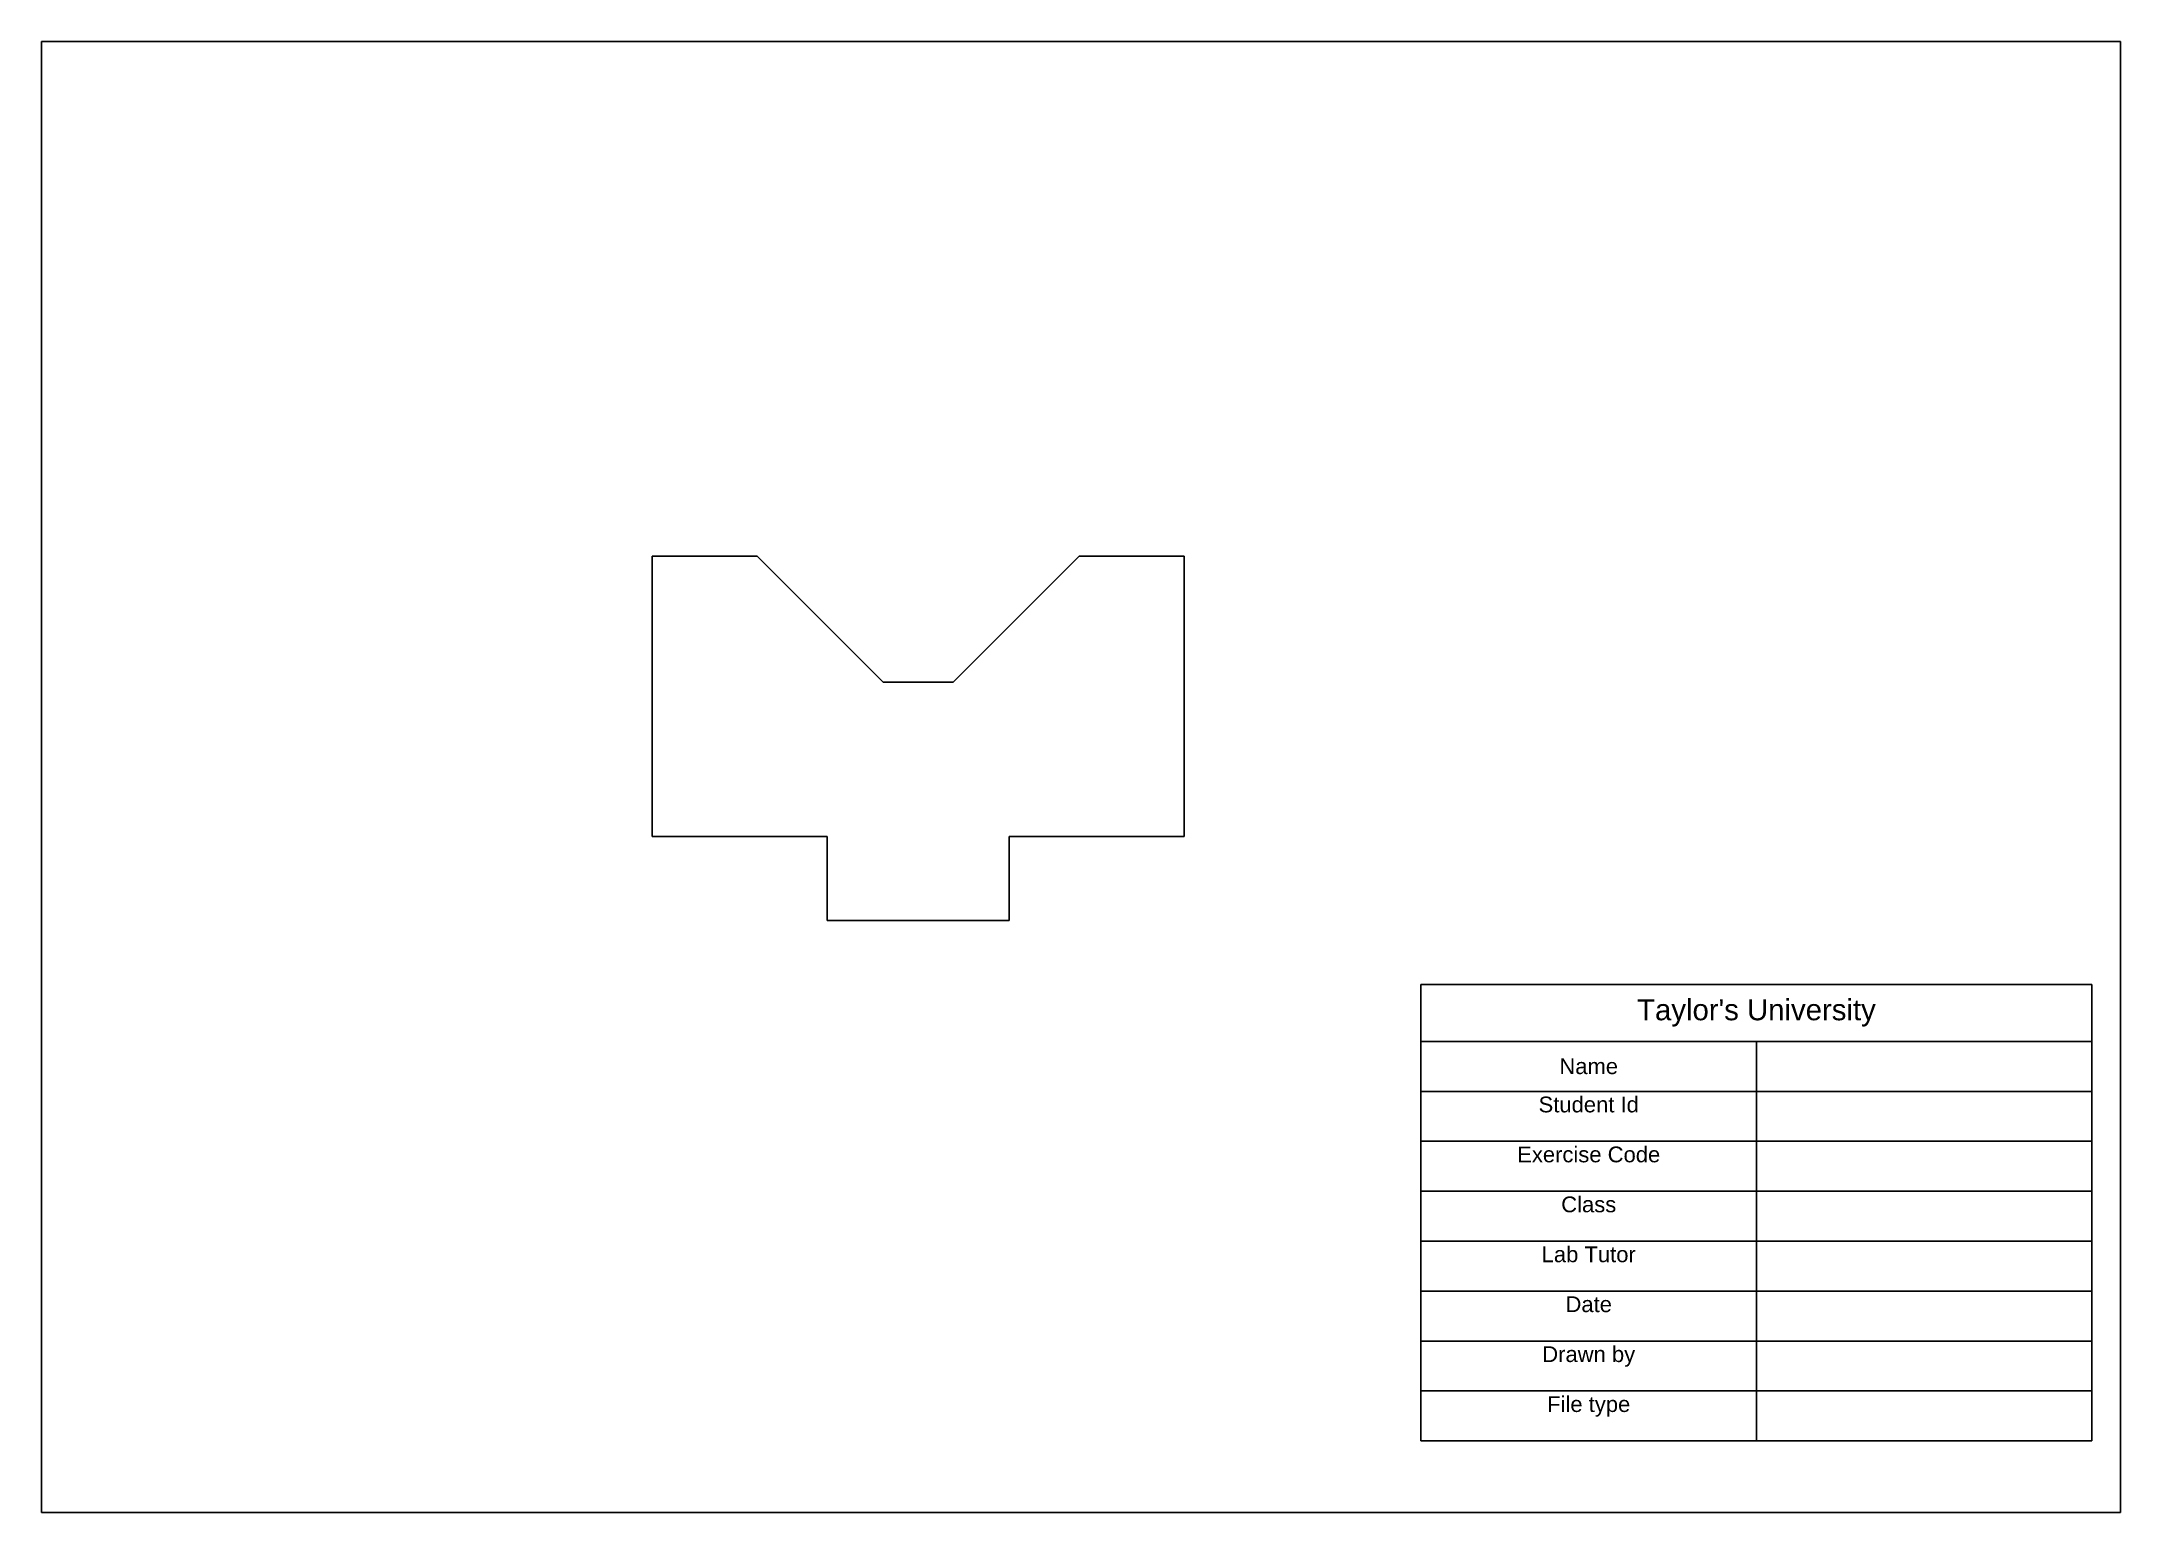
# Model space of a CAD drawing. Header units: millimetres. Extents: x 2252 to 2549, y 2045 to 2255.
import ezdxf

# ---------------------------------------------------------------- set-up
doc = ezdxf.new("R2010")
doc.units = ezdxf.units.MM
doc.styles.get("Standard").update_dxf_attribs({"font": 'arial.ttf'})

# ---------------------------------------------------------------- blocks, each defined once
blk = doc.blocks.new('*T1')
at = {"color": 0, "linetype": 'ByBlock', "lineweight": -2, "transparency": 16777216}
for p, q in [((0, 0), (95.86, 0)), ((0, 0), (0, -65.17)), ((95.86, 0), (95.86, -65.17)), ((0, -8.13), (95.86, -8.13)), ((47.93, -8.13), (47.93, -65.17)), ((0, -15.26), (95.86, -15.26)), ((0, -22.39), (95.86, -22.39)), ((0, -29.52), (95.86, -29.52)), ((0, -36.65), (95.86, -36.65)), ((0, -43.78), (95.86, -43.78)), ((0, -50.91), (95.86, -50.91)), ((0, -58.04), (95.86, -58.04)), ((0, -65.17), (95.86, -65.17))]:
    blk.add_line(p, q, dxfattribs=at)
at = {"color": 0, "transparency": 16777216}
for s, insert, char_height, width, attachment_point in [("Taylor's University", (47.93, -4.06), 3, 94.3618, 5), ('Name', (23.97, -11.69), 2.25, 46.4309, 5), ('Student Id', (23.97, -16.01), 2.25, 46.4309, 2), ('Exercise Code', (23.97, -23.14), 2.25, 46.4309, 2), ('Class', (23.97, -30.27), 2.25, 46.4309, 2), ('Lab Tutor', (23.97, -37.4), 2.25, 46.4309, 2), ('Date', (23.97, -44.53), 2.25, 46.4309, 2), ('Drawn by', (23.97, -51.66), 2.25, 46.4309, 2), ('File type', (23.97, -58.79), 2.25, 46.4309, 2)]:
    blk.add_mtext(s, dxfattribs=dict(at, insert=insert, char_height=char_height, width=width, attachment_point=attachment_point))

msp = doc.modelspace()

# ---------------------------------------------------------------- linework, layer by layer
for p, q in [((2252, 2254.93), (2549, 2254.93)), ((2252, 2093.4), (2252, 2254.93)), ((2549, 2254.93), (2549, 2044.93)), ((2339.25, 2141.46), (2339.25, 2181.46)), ((2339.25, 2181.46), (2354.25, 2181.46)), ((2372.25, 2163.46), (2354.25, 2181.46)), ((2382.25, 2163.46), (2400.25, 2181.46)), ((2400.25, 2181.46), (2415.25, 2181.46)), ((2415.25, 2141.46), (2415.25, 2181.46)), ((2339.25, 2141.46), (2339.25, 2163.46)), ((2372.25, 2163.46), (2377.25, 2163.46)), ((2377.25, 2163.46), (2382.25, 2163.46)), ((2339.25, 2141.46), (2364.25, 2141.46)), ((2364.25, 2141.46), (2364.25, 2129.46)), ((2390.25, 2129.46), (2390.25, 2141.46)), ((2390.25, 2141.46), (2415.25, 2141.46)), ((2364.25, 2129.46), (2390.25, 2129.46)), ((2252, 2044.93), (2252, 2093.4)), ((2252, 2044.93), (2549, 2044.93)), ((2549, 2044.93), (2313.95, 2044.93))]:
    msp.add_line(p, q)

# ---------------------------------------------------------------- block references
msp.add_blockref('*T1', (2449.07, 2120.31))

doc.saveas('drawing.dxf')
